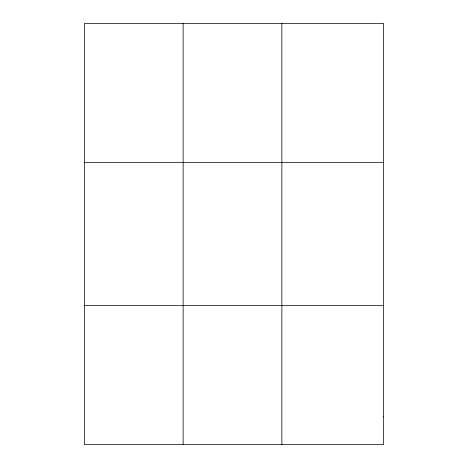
<?xml version="1.0" encoding="UTF-8"?>
<svg xmlns="http://www.w3.org/2000/svg" width="468" height="468" viewBox="0 0 468 468"><rect width="100%" height="100%" fill="white"/><g stroke="black" fill="none" stroke-linecap="round" stroke-linejoin="round"><path stroke-width="0.7" d="M183.14 444.6L183.14 23.4M281.871 444.6L281.871 23.4M84.404 162.396L383.596 162.396M84.404 305.604L383.596 305.604M383.596 416.801L383.596 444.6L84.404 444.6L84.404 23.4L383.596 23.4L383.596 416.801"/></g></svg>
